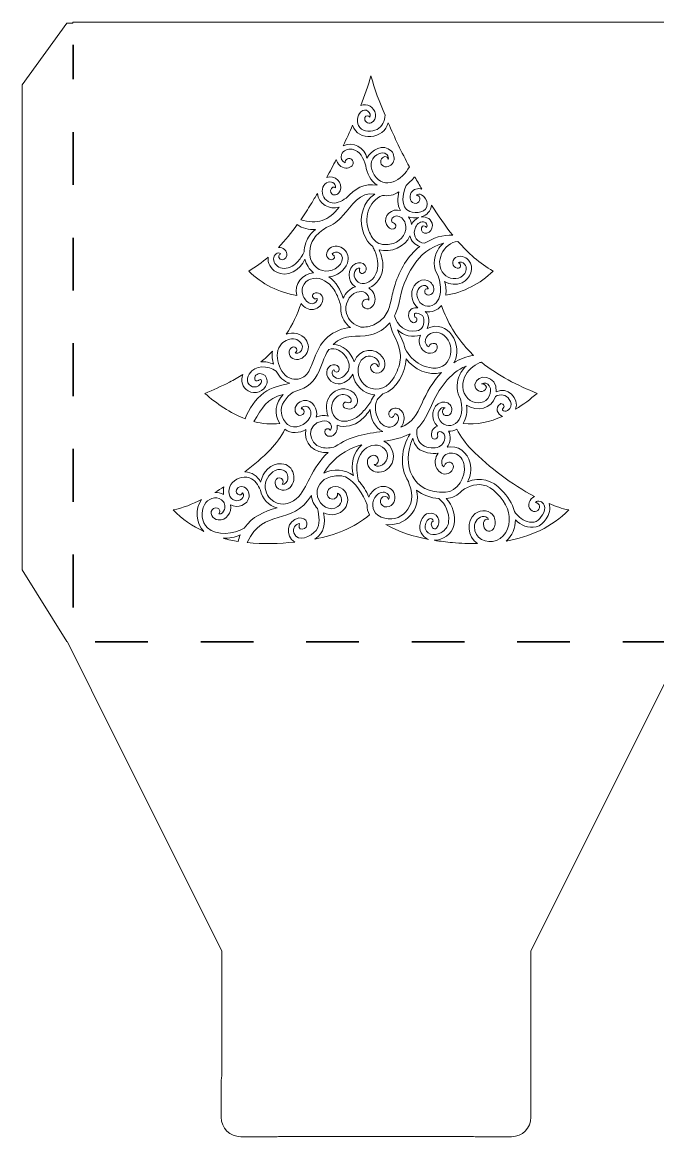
# Model space of a CAD drawing. Extents: x 8 to 992, y -718 to -282.
# Drawn here: x 7.8 to 256.2, y -717.6 to -282.5 of the extents above; entities that cross this region are included whole.
import ezdxf

# ---------------------------------------------------------------- set-up
doc = ezdxf.new("R2010")
doc.units = 0
doc.header["$MEASUREMENT"] = 0
doc.linetypes.add('AI-Linetype-3', pattern=[41.240002, 20.620001, -20.620001])
doc.linetypes.add('AI-Linetype-4', pattern=[41.240002, 20.620001, -20.620001])
doc.layers.add('Layer 1', color=7, linetype='Continuous')

# ---------------------------------------------------------------- blocks, each defined once
blk = doc.blocks.new('block 2')
at = {"layer": 'Layer 1', "lineweight": 0}
for points, knots in [([(515.73, -282.5), (515.73, -282.5), (265.73, -282.5), (265.73, -282.5), (265.73, -282.5), (259.42, -282.5), (259.42, -282.5), (259.42, -282.5), (27.54, -282.5), (27.54, -282.5), (27.54, -282.5), (27.54, -282.87), (27.54, -282.87), (27.54, -282.87), (26.18, -282.87), (26.18, -282.87), (26.18, -282.87), (25.18, -282.87), (25.18, -282.87), (25.18, -282.87), (7.77, -306.87), (7.77, -306.87), (7.77, -306.87), (7.77, -496.34), (7.77, -496.34), (7.77, -496.34), (25.18, -524.27), (25.18, -524.27), (25.18, -524.27), (25.32, -524.27), (25.32, -524.27), (25.32, -524.27), (26.18, -525.99), (26.18, -525.99), (26.18, -525.99), (34.86, -543.34), (34.86, -543.34), (34.86, -543.34), (85.76, -645.13), (85.76, -645.13), (85.76, -645.13), (85.76, -693.41), (85.76, -693.41), (85.76, -693.61), (85.77, -693.82), (85.77, -694.03), (85.63, -694.61), (85.55, -695.21), (85.55, -695.84), (85.55, -695.84), (85.55, -710.03), (85.55, -710.03), (85.55, -714.23), (88.95, -717.64), (93.15, -717.64), (93.15, -717.64), (107.35, -717.64), (107.35, -717.64), (107.77, -717.64), (108.17, -717.6), (108.57, -717.53), (109.02, -717.56), (109.47, -717.57), (109.93, -717.57), (109.93, -717.57), (182.44, -717.57), (182.44, -717.57), (182.85, -717.57), (183.25, -717.56), (183.65, -717.54), (184.03, -717.6), (184.41, -717.64), (184.8, -717.64), (184.8, -717.64), (199, -717.64), (199, -717.64), (203.2, -717.64), (206.61, -714.23), (206.61, -710.03), (206.61, -710.03), (206.61, -695.84), (206.61, -695.84), (206.61, -695.55), (206.59, -695.26), (206.55, -694.98), (206.59, -694.48), (206.61, -693.97), (206.61, -693.47), (206.61, -693.47), (206.61, -645.13), (206.61, -645.13), (206.61, -645.13), (257.49, -543.34), (257.49, -543.34), (257.49, -543.34), (259.42, -539.47), (259.42, -539.47), (259.42, -539.47), (267.05, -524.22), (267.05, -524.22), (267.05, -524.22), (267.05, -645.13), (267.05, -645.13), (267.05, -645.13), (363.74, -645.13), (363.75, -645.13), (364.02, -645.13), (364.29, -645.12), (364.55, -645.11), (365.04, -645.21), (365.55, -645.26), (366.07, -645.26), (366.07, -645.26), (380.27, -645.26), (380.27, -645.26), (384.47, -645.26), (387.87, -641.85), (387.87, -637.65), (387.87, -637.65), (387.87, -623.46), (387.87, -623.46), (387.87, -623.13), (387.85, -622.81), (387.81, -622.5), (387.84, -621.97), (387.86, -621.44), (387.86, -620.9), (387.86, -620.9), (387.86, -584.65), (387.86, -584.65), (387.86, -584.65), (508.4, -524.37), (508.4, -524.37), (508.4, -524.37), (508.4, -717.57), (508.4, -717.57), (508.4, -717.57), (544.66, -717.57), (544.66, -717.57), (545.56, -717.58), (546.45, -717.52), (547.33, -717.43), (547.33, -717.43), (561.11, -717.43), (561.11, -717.43), (565.31, -717.43), (568.72, -714.02), (568.72, -709.82), (568.72, -709.82), (568.72, -696.14), (568.72, -696.14), (568.82, -695.26), (568.87, -694.37), (568.88, -693.47), (568.88, -693.47), (568.88, -645.13), (568.88, -645.13), (568.88, -645.13), (689.73, -645.13), (689.73, -645.13), (689.73, -645.13), (689.73, -693.41), (689.73, -693.41), (689.73, -693.61), (689.74, -693.8), (689.74, -694), (689.63, -694.53), (689.56, -695.07), (689.56, -695.63), (689.56, -695.63), (689.56, -709.82), (689.56, -709.82), (689.56, -714.02), (692.97, -717.43), (697.17, -717.43), (697.17, -717.43), (711.26, -717.43), (711.26, -717.43), (712.13, -717.52), (713, -717.57), (713.89, -717.57), (713.89, -717.57), (750.19, -717.57), (750.19, -717.57), (750.19, -717.57), (750.19, -524.22), (750.19, -524.22), (750.19, -524.22), (871.01, -584.63), (871.01, -584.63), (871.01, -584.64), (871.02, -620.96), (871.01, -620.96), (871.01, -621.36), (871.02, -621.76), (871.04, -622.16), (870.99, -622.52), (870.96, -622.88), (870.96, -623.25), (870.96, -623.25), (870.96, -637.44), (870.96, -637.44), (870.96, -641.64), (874.36, -645.05), (878.56, -645.05), (878.56, -645.05), (892.76, -645.05), (892.76, -645.05), (892.87, -645.05), (892.97, -645.04), (893.07, -645.03), (893.77, -645.09), (894.47, -645.13), (895.18, -645.13), (895.18, -645.13), (991.86, -645.13), (991.86, -645.13), (991.86, -645.13), (991.86, -282.5), (991.86, -282.5), (991.86, -282.5), (515.73, -282.5), (515.73, -282.5)], [0, 0, 0, 0, 1, 1, 1, 2, 2, 2, 3, 3, 3, 4, 4, 4, 5, 5, 5, 6, 6, 6, 7, 7, 7, 8, 8, 8, 9, 9, 9, 10, 10, 10, 11, 11, 11, 12, 12, 12, 13, 13, 13, 14, 14, 14, 15, 15, 15, 16, 16, 16, 17, 17, 17, 18, 18, 18, 19, 19, 19, 20, 20, 20, 21, 21, 21, 22, 22, 22, 23, 23, 23, 24, 24, 24, 25, 25, 25, 26, 26, 26, 27, 27, 27, 28, 28, 28, 29, 29, 29, 30, 30, 30, 31, 31, 31, 32, 32, 32, 33, 33, 33, 34, 34, 34, 35, 35, 35, 36, 36, 36, 37, 37, 37, 38, 38, 38, 39, 39, 39, 40, 40, 40, 41, 41, 41, 42, 42, 42, 43, 43, 43, 44, 44, 44, 45, 45, 45, 46, 46, 46, 47, 47, 47, 48, 48, 48, 49, 49, 49, 50, 50, 50, 51, 51, 51, 52, 52, 52, 53, 53, 53, 54, 54, 54, 55, 55, 55, 56, 56, 56, 57, 57, 57, 58, 58, 58, 59, 59, 59, 60, 60, 60, 61, 61, 61, 62, 62, 62, 63, 63, 63, 64, 64, 64, 65, 65, 65, 66, 66, 66, 67, 67, 67, 68, 68, 68, 69, 69, 69, 70, 70, 70, 71, 71, 71, 72, 72, 72, 73, 73, 73, 74, 74, 74, 74]), ([(144.21, -321.72), (145.51, -321.16), (146.03, -319.68), (145.84, -318.35), (145.46, -315.61), (142.47, -313.98), (140.07, -315.04), (141.64, -311.23), (142.98, -307.34), (144.06, -303.36), (145.47, -308.64), (147.47, -313.74), (149.57, -318.77), (149.57, -320.99), (148.47, -323.27), (146.45, -324.3), (144.47, -325.3), (141.21, -325.44), (139.67, -323.57), (138.22, -321.8), (138.58, -318.99), (140.18, -317.45), (141.03, -316.63), (142.07, -316.49), (142.99, -317.28), (143.62, -317.8), (144.05, -318.79), (143.62, -319.55), (143.28, -318.87), (142.06, -318.78), (141.74, -319.73), (141.22, -321.23), (142.9, -322.28), (144.21, -321.72)], [0, 0, 0, 0, 1, 1, 1, 2, 2, 2, 3, 3, 3, 4, 4, 4, 5, 5, 5, 6, 6, 6, 7, 7, 7, 8, 8, 8, 9, 9, 9, 10, 10, 10, 11, 11, 11, 11]), ([(136.92, -322.64), (138.76, -329.37), (149.47, -328.07), (150.8, -321.7), (153.31, -327.55), (156.07, -333.3), (159.08, -338.91), (156.54, -344.14), (149.19, -348.42), (145.36, -342), (144.65, -340.76), (144.15, -339.25), (144.1, -337.81), (144.07, -335.21), (148.21, -332.07), (150.42, -334.24), (150.87, -334.73), (151.02, -335.48), (150.78, -336.1), (150.8, -335.37), (150.22, -334.87), (149.5, -334.96), (147.94, -335.15), (147.4, -337.23), (148.44, -338.31), (149.77, -339.67), (151.93, -338.74), (152.71, -337.29), (153.47, -335.84), (153.16, -333.96), (152.06, -332.77), (148.93, -329.7), (144.2, -332.17), (142.52, -335.59), (141.58, -331.51), (137.19, -328.83), (133.23, -330.69), (134.51, -328.03), (135.74, -325.35), (136.92, -322.64)], [0, 0, 0, 0, 1, 1, 1, 2, 2, 2, 3, 3, 3, 4, 4, 4, 5, 5, 5, 6, 6, 6, 7, 7, 7, 8, 8, 8, 9, 9, 9, 10, 10, 10, 11, 11, 11, 12, 12, 12, 13, 13, 13, 13]), ([(126.75, -345.18), (128.32, -344.29), (130.46, -345.18), (130.24, -347.16), (130.01, -346.9), (129.65, -346.77), (129.22, -346.94), (128.14, -347.37), (128.01, -348.86), (128.9, -349.58), (130.03, -350.49), (131.5, -349.43), (131.98, -348.34), (133.41, -345.14), (129.89, -341.98), (126.78, -343.05), (128.07, -340.75), (129.32, -338.42), (130.54, -336.07), (130.92, -337.81), (132.26, -339.29), (134.28, -339.42), (135.66, -339.51), (137.35, -338.63), (137.06, -337.02), (136.78, -335.44), (134.92, -335.31), (134.12, -336.52), (133.92, -336.81), (133.92, -337.09), (134.04, -337.32), (132.7, -337), (132.05, -335.4), (132.56, -334.17), (133.19, -332.48), (135.05, -331.83), (136.72, -332.09), (139.86, -332.59), (141.22, -335.68), (142.07, -338.49), (142.43, -341.47), (143.98, -344.49), (146.5, -346.15), (141.43, -345.13), (137.68, -347.55), (134.42, -351.17), (133.41, -351.75), (132.42, -352.4), (131.32, -352.79), (129.19, -353.56), (126.72, -352.74), (125.6, -350.73), (124.61, -348.95), (124.8, -346.24), (126.75, -345.18)], [0, 0, 0, 0, 1, 1, 1, 2, 2, 2, 3, 3, 3, 4, 4, 4, 5, 5, 5, 6, 6, 6, 7, 7, 7, 8, 8, 8, 9, 9, 9, 10, 10, 10, 11, 11, 11, 12, 12, 12, 13, 13, 13, 14, 14, 14, 15, 15, 15, 16, 16, 16, 17, 17, 17, 18, 18, 18, 18]), ([(161.26, -342.91), (162.15, -344.51), (163.06, -346.09), (163.98, -347.66), (162.45, -347.15), (160.66, -347.58), (159.78, -349), (158.84, -350.51), (159.42, -353.5), (161.7, -353.21), (163.56, -352.94), (163.88, -350.09), (161.76, -350.06), (162.26, -349.43), (163.23, -349.54), (163.87, -349.87), (165.11, -350.49), (166, -352.08), (166.04, -353.44), (166.13, -356.97), (161.66, -357.24), (159.24, -356.38), (155.35, -354.86), (156.53, -349.28), (157.86, -346.26), (158.94, -345.2), (160, -344.11), (161.03, -342.99), (161.11, -342.96), (161.18, -342.94), (161.26, -342.91)], [0, 0, 0, 0, 1, 1, 1, 2, 2, 2, 3, 3, 3, 4, 4, 4, 5, 5, 5, 6, 6, 6, 7, 7, 7, 8, 8, 8, 9, 9, 9, 10, 10, 10, 10]), ([(120.73, -353.32), (121.54, -352.01), (122.34, -350.69), (123.14, -349.37), (123.59, -353.24), (127.92, -356.02), (131.61, -354.66), (127.66, -359.97), (122.89, -361.51), (116.6, -359.61), (118.03, -357.55), (119.4, -355.44), (120.73, -353.32)], [0, 0, 0, 0, 1, 1, 1, 2, 2, 2, 3, 3, 3, 4, 4, 4, 4]), ([(140.74, -363.36), (141.39, -365.8), (142.68, -368.52), (144.77, -370.09), (145.04, -370.66), (145.35, -371.23), (145.58, -371.79), (146.1, -373.04), (146.48, -374.37), (146.65, -375.72), (146.96, -378.17), (146.46, -380.96), (144.67, -382.78), (143.06, -384.43), (140.09, -385.41), (138.38, -383.35), (137.56, -382.36), (137.2, -380.93), (137.81, -379.74), (138.22, -378.97), (138.8, -378.42), (139.78, -378.5), (139.46, -378.95), (139.55, -379.58), (139.78, -380.07), (139.99, -380.56), (140.71, -380.75), (141.16, -380.49), (142.23, -379.86), (142.48, -378.48), (141.82, -377.44), (141.05, -376.24), (139.38, -376.15), (138.19, -376.68), (134.49, -378.31), (134.78, -383.8), (137.97, -385.75), (135.8, -386.53), (134.15, -388.22), (133.2, -390.26), (132.25, -387.02), (130.52, -383.85), (127.65, -381.95), (130.69, -381.6), (133.86, -379.5), (134.86, -376.49), (135.47, -374.59), (135.06, -372.42), (133.52, -371.1), (132.01, -369.82), (129.64, -369.51), (127.98, -370.68), (126.4, -371.8), (126.13, -374.87), (128.5, -375.22), (129.88, -375.41), (130.42, -373.61), (129.08, -373.11), (128.73, -372.98), (129.29, -372.55), (129.38, -372.49), (130.36, -371.92), (131.75, -372.32), (132.42, -373.21), (133.56, -374.76), (132.5, -376.79), (131.26, -377.89), (128.43, -380.4), (124.19, -380.29), (121.79, -377.26), (119.43, -374.27), (119.71, -369.88), (121.84, -366.86), (123.06, -365.13), (124.84, -363.88), (126.53, -362.66), (129.08, -361.74), (131.27, -360.07), (133.12, -358), (136.4, -354.27), (139.79, -348.45), (145.58, -349.57), (141.18, -352.51), (139.31, -358.33), (140.74, -363.36)], [0, 0, 0, 0, 1, 1, 1, 2, 2, 2, 3, 3, 3, 4, 4, 4, 5, 5, 5, 6, 6, 6, 7, 7, 7, 8, 8, 8, 9, 9, 9, 10, 10, 10, 11, 11, 11, 12, 12, 12, 13, 13, 13, 14, 14, 14, 15, 15, 15, 16, 16, 16, 17, 17, 17, 18, 18, 18, 19, 19, 19, 20, 20, 20, 21, 21, 21, 22, 22, 22, 23, 23, 23, 24, 24, 24, 25, 25, 25, 26, 26, 26, 27, 27, 27, 28, 28, 28, 28]), ([(155.64, -356.04), (152.35, -354.85), (148.58, -358.09), (150.17, -361.51), (150.6, -362.47), (151.81, -363.68), (152.98, -363.2), (154.4, -362.62), (153.8, -360.69), (152.4, -360.7), (151.62, -359.51), (152.69, -358.23), (153.96, -358.13), (155.63, -357.94), (157, -359.45), (157.47, -360.91), (158.61, -364.38), (156.04, -367.74), (152.84, -368.82), (151.1, -369.4), (148.93, -369.54), (147.2, -368.84), (145.43, -368.14), (144.31, -366.26), (143.56, -364.6), (141.04, -359.35), (143.01, -352.39), (148.58, -350.08), (150.8, -350.45), (153.19, -350.03), (155.03, -348.69), (154.43, -351.1), (154.28, -353.84), (155.64, -356.04)], [0, 0, 0, 0, 1, 1, 1, 2, 2, 2, 3, 3, 3, 4, 4, 4, 5, 5, 5, 6, 6, 6, 7, 7, 7, 8, 8, 8, 9, 9, 9, 10, 10, 10, 11, 11, 11, 11]), ([(167.78, -353.92), (170.33, -357.98), (173.04, -361.94), (176.05, -365.66), (172.26, -365.38), (168.33, -366.69), (164.97, -368.8), (162.3, -368.47), (160.48, -366.12), (161.17, -363.49), (161.52, -362.13), (162.48, -360.51), (164.05, -360.41), (164.7, -360.37), (165.46, -360.63), (165.81, -361.21), (166.07, -361.63), (166.1, -362.29), (165.74, -362.65), (165.43, -361.86), (164.12, -361.67), (163.81, -362.7), (163.41, -364.04), (164.58, -365.17), (165.91, -364.9), (167.3, -364.63), (168.09, -363.15), (168.07, -361.84), (168.03, -359.41), (165.78, -358.23), (163.68, -358.51), (165.84, -357.83), (167.61, -356.22), (167.78, -353.92)], [0, 0, 0, 0, 1, 1, 1, 2, 2, 2, 3, 3, 3, 4, 4, 4, 5, 5, 5, 6, 6, 6, 7, 7, 7, 8, 8, 8, 9, 9, 9, 10, 10, 10, 11, 11, 11, 11]), ([(158.74, -358.42), (160.01, -358.85), (161.39, -358.98), (162.72, -358.74), (161.45, -359.21), (160.49, -360.26), (159.89, -361.46), (159.75, -360.38), (159.37, -359.32), (158.74, -358.42)], [0, 0, 0, 0, 1, 1, 1, 2, 2, 2, 3, 3, 3, 3]), ([(108.86, -372.89), (108.02, -373.02), (107.64, -374.33), (108.55, -374.93), (109.63, -375.64), (111.01, -374.84), (111.22, -373.62), (111.53, -371.79), (109.59, -370.28), (107.92, -370.39), (110.58, -367.62), (112.99, -364.62), (115.25, -361.51), (117.26, -362.97), (119.84, -363.53), (122.34, -363.45), (121.31, -364.31), (120.39, -365.29), (119.67, -366.44), (118.61, -368.12), (118.03, -370.1), (117.97, -372.08), (117.35, -373.61), (116.21, -375.1), (115.18, -376.2), (113.7, -377.79), (111.55, -378.9), (109.34, -378.51), (107.62, -378.21), (105.89, -376.68), (106.03, -374.81), (106.07, -373.42), (107.52, -371.83), (108.86, -372.89)], [0, 0, 0, 0, 1, 1, 1, 2, 2, 2, 3, 3, 3, 4, 4, 4, 5, 5, 5, 6, 6, 6, 7, 7, 7, 8, 8, 8, 9, 9, 9, 10, 10, 10, 11, 11, 11, 11]), ([(159.31, -365.84), (159.7, -367.81), (161.25, -369.53), (163.22, -370.03), (158.32, -373.76), (155.39, -379.2), (153.49, -384.92), (152.81, -387.03), (152.35, -389.18), (151.86, -391.34), (151.41, -393.34), (150.84, -395.34), (149.62, -397.02), (148.5, -398.54), (146.97, -399.8), (145.26, -400.59), (143.62, -401.34), (141.89, -401.53), (140.13, -401.58), (137.52, -400.68), (135.25, -399.02), (134.49, -396.16), (133.63, -392.92), (135.29, -389.02), (138.59, -387.9), (140.87, -387.05), (143.54, -388.35), (143.3, -390.99), (143.13, -390.71), (142.84, -390.53), (142.46, -390.55), (140.47, -390.7), (139.88, -393.25), (141.75, -394.13), (143.67, -395.03), (145.32, -393.12), (145.62, -391.38), (145.96, -389.38), (144.91, -387.28), (143.23, -386.19), (146.57, -384.95), (148.59, -381.53), (148.72, -378.06), (148.82, -375.71), (148.16, -373.46), (147.25, -371.31), (151.8, -372.6), (157.55, -370.2), (159.31, -365.84)], [0, 0, 0, 0, 1, 1, 1, 2, 2, 2, 3, 3, 3, 4, 4, 4, 5, 5, 5, 6, 6, 6, 7, 7, 7, 8, 8, 8, 9, 9, 9, 10, 10, 10, 11, 11, 11, 12, 12, 12, 13, 13, 13, 14, 14, 14, 15, 15, 15, 16, 16, 16, 16]), ([(170.36, -381.52), (171.09, -383.77), (171.49, -386.28), (171.14, -388.64), (170.71, -391.21), (168.97, -393.54), (166.14, -393.34), (163.79, -393.18), (162.05, -391.05), (162.06, -388.74), (162.07, -387.49), (162.61, -386.09), (163.78, -385.5), (164.77, -384.93), (166.19, -385.27), (166.46, -386.48), (166.45, -386.52), (166.45, -386.55), (166.45, -386.58), (165.8, -386.29), (164.84, -386.93), (165.08, -387.84), (165.49, -389.39), (167.52, -389.32), (168.26, -388.09), (169.07, -386.74), (168.47, -384.91), (167.32, -383.96), (164.32, -381.5), (160.61, -384.48), (160.08, -387.66), (159.68, -389.97), (160.59, -392.47), (162.34, -394.02), (160.81, -393.72), (159.2, -394.41), (158.89, -396.05), (158.63, -397.4), (158.98, -399), (160.28, -399.67), (161.61, -400.36), (162.77, -398.28), (161.42, -397.66), (161.06, -397.49), (161, -397.04), (161.04, -396.66), (161.1, -396.11), (161.35, -396.03), (161.88, -396.06), (162.89, -396.11), (164.24, -396.72), (164.61, -397.71), (165.01, -398.74), (164.8, -400.35), (164.32, -401.34), (163.84, -402.35), (162.91, -402.85), (161.84, -403.02), (157.59, -403.68), (154.36, -400.98), (153.26, -397.15), (154.09, -395.55), (154.67, -393.79), (155.08, -391.92), (156.92, -382.08), (161.98, -371.48), (172.44, -368.74), (171.52, -369.55), (170.73, -370.51), (170.16, -371.45), (168.31, -374.5), (168.27, -378.56), (170.36, -381.52)], [0, 0, 0, 0, 1, 1, 1, 2, 2, 2, 3, 3, 3, 4, 4, 4, 5, 5, 5, 6, 6, 6, 7, 7, 7, 8, 8, 8, 9, 9, 9, 10, 10, 10, 11, 11, 11, 12, 12, 12, 13, 13, 13, 14, 14, 14, 15, 15, 15, 16, 16, 16, 17, 17, 17, 18, 18, 18, 19, 19, 19, 20, 20, 20, 21, 21, 21, 22, 22, 22, 23, 23, 23, 24, 24, 24, 24]), ([(191.82, -379.64), (186.79, -384.58), (180.3, -387.95), (173.33, -389.09), (173.6, -387.32), (173.4, -385.47), (172.83, -383.76), (174.89, -384.94), (177.45, -385.2), (179.7, -384.18), (182.95, -382.7), (184.84, -378.31), (182.21, -375.39), (180.98, -374.03), (178.78, -373.3), (177.14, -374.4), (175.49, -375.5), (175.77, -378.08), (177.78, -378.53), (179.19, -378.85), (179.54, -376.76), (178.21, -376.36), (178.36, -376.41), (178.42, -376.21), (178.69, -376.13), (179.67, -375.87), (180.64, -376.65), (181.05, -377.49), (181.71, -378.82), (181.05, -380.43), (180.03, -381.37), (177.95, -383.31), (174.36, -382.8), (172.56, -380.75), (168.53, -376.31), (172.51, -368.55), (178.04, -368.03), (182.02, -372.57), (186.6, -376.62), (191.82, -379.64)], [0, 0, 0, 0, 1, 1, 1, 2, 2, 2, 3, 3, 3, 4, 4, 4, 5, 5, 5, 6, 6, 6, 7, 7, 7, 8, 8, 8, 9, 9, 9, 10, 10, 10, 11, 11, 11, 12, 12, 12, 13, 13, 13, 13]), ([(103.92, -374.18), (103.53, -376.52), (104.93, -378.82), (106.97, -379.98), (111.26, -382.36), (116.63, -379.16), (118.27, -374.98), (118.75, -377.02), (119.97, -379.01), (121.66, -380.27), (117.34, -380.6), (113.78, -384.82), (115.16, -389.15), (108.05, -388.06), (101.42, -384.67), (96.3, -379.64), (99.02, -378.07), (101.55, -376.22), (103.92, -374.18)], [0, 0, 0, 0, 1, 1, 1, 2, 2, 2, 3, 3, 3, 4, 4, 4, 5, 5, 5, 6, 6, 6, 6]), ([(113.36, -409.36), (111.42, -410.21), (111.83, -412.89), (113.48, -413.78), (115.4, -414.81), (117.68, -413.74), (118.81, -412.07), (119.99, -410.33), (119.83, -408.05), (118.62, -406.38), (116.92, -403.95), (113.57, -403.3), (110.91, -404.33), (113.39, -400.63), (115.35, -396.59), (116.75, -392.32), (117.97, -393.89), (119.7, -394.95), (121.68, -394.6), (123.52, -394.28), (125.18, -392.71), (125.26, -390.77), (125.34, -388.9), (123.46, -387.33), (121.73, -388.46), (120.56, -389.23), (121.74, -391.08), (122.91, -390.3), (123.23, -390.08), (122.99, -391.1), (122.96, -391.17), (122.53, -392.12), (121.35, -392.64), (120.36, -392.31), (118.93, -391.86), (117.87, -390.22), (117.41, -388.86), (116.38, -385.78), (118.46, -382.96), (121.58, -382.48), (124.69, -382.01), (127.61, -384.09), (129.35, -386.49), (130.38, -387.9), (131.08, -389.5), (131.63, -391.14), (131.88, -391.88), (132.11, -392.62), (132.35, -393.36), (132.29, -393.96), (132.29, -394.57), (132.35, -395.17), (132.59, -397.73), (133.97, -400.2), (136.06, -401.7), (132.83, -401.9), (129.74, -403.24), (127.27, -405.32), (124.13, -407.92), (122.8, -411.54), (121.38, -415.23), (120.75, -416.84), (120.08, -418.54), (118.98, -419.9), (117.59, -421.58), (115.36, -422.24), (113.11, -421.71), (108.17, -420.33), (105.48, -411.84), (109.14, -408.06), (110.48, -406.67), (112.58, -405.76), (114.52, -406.23), (116.05, -406.6), (117.54, -408.1), (117.21, -409.78), (117.02, -410.88), (115.85, -412.09), (114.67, -411.69), (114.41, -411.54), (114.31, -411.49), (114.54, -411.39), (115.92, -410.79), (114.73, -408.77), (113.36, -409.36)], [0, 0, 0, 0, 1, 1, 1, 2, 2, 2, 3, 3, 3, 4, 4, 4, 5, 5, 5, 6, 6, 6, 7, 7, 7, 8, 8, 8, 9, 9, 9, 10, 10, 10, 11, 11, 11, 12, 12, 12, 13, 13, 13, 14, 14, 14, 15, 15, 15, 16, 16, 16, 17, 17, 17, 18, 18, 18, 19, 19, 19, 20, 20, 20, 21, 21, 21, 22, 22, 22, 23, 23, 23, 24, 24, 24, 25, 25, 25, 26, 26, 26, 27, 27, 27, 28, 28, 28, 28]), ([(176.44, -415.43), (180.38, -408.71), (174.03, -398.02), (166.04, -402.07), (166.85, -400.04), (167.1, -397.1), (165.3, -395.47), (167.71, -395.94), (170.12, -395), (171.64, -393.11), (173.88, -399.54), (177.36, -405.43), (182.05, -410.41), (182.74, -411.14), (183.45, -411.85), (184.19, -412.54), (181.44, -412.9), (178.71, -414.07), (176.44, -415.43)], [0, 0, 0, 0, 1, 1, 1, 2, 2, 2, 3, 3, 3, 4, 4, 4, 5, 5, 5, 6, 6, 6, 6]), ([(146.15, -419.44), (149.28, -419.67), (150.28, -416.1), (149, -413.79), (146.02, -408.97), (139.46, -409.75), (137.48, -415.04), (136.39, -411.57), (133.09, -408.12), (129.25, -408.3), (134.16, -403.9), (138.25, -405.66), (143.84, -404.57), (146.78, -403.9), (149.59, -402.13), (151.48, -399.84), (152.19, -404.28), (155.45, -407.99), (155.61, -412.56), (155.68, -414.97), (154.98, -417.36), (153.92, -419.5), (151.99, -423.71), (148.84, -426.78), (143.91, -425.42), (140.07, -424.27), (138.07, -419.65), (139.47, -415.96), (140.3, -413.78), (142.39, -412.24), (144.75, -413.07), (145.78, -413.43), (146.78, -414.21), (147.16, -415.26), (147.4, -415.85), (147.42, -416.72), (146.77, -417.05), (146.75, -415.3), (144.29, -415.44), (143.95, -416.97), (143.65, -418.29), (144.95, -419.35), (146.15, -419.44)], [0, 0, 0, 0, 1, 1, 1, 2, 2, 2, 3, 3, 3, 4, 4, 4, 5, 5, 5, 6, 6, 6, 7, 7, 7, 8, 8, 8, 9, 9, 9, 10, 10, 10, 11, 11, 11, 12, 12, 12, 13, 13, 13, 14, 14, 14, 14]), ([(154.41, -402.61), (156.7, -404.89), (160.46, -405.77), (163.5, -404.63), (162.42, -406.74), (162.9, -409.49), (164.82, -410.97), (166.74, -412.44), (170.34, -411.77), (169.96, -408.83), (169.91, -408.44), (169.54, -408.07), (169.17, -407.97), (168.19, -407.65), (166.76, -408.16), (166.66, -409.27), (165.9, -408.97), (165.45, -408.15), (165.32, -407.37), (165.1, -405.94), (166.08, -404.7), (167.29, -404.06), (170.42, -402.38), (173.63, -404.78), (174.81, -407.71), (175.92, -410.48), (175.33, -414.06), (173.06, -416.08), (170.47, -418.38), (166.21, -417.58), (163.42, -416.1), (160.89, -414.74), (158.79, -412.55), (157.45, -409.98), (156.87, -407.47), (155.52, -405), (154.41, -402.61)], [0, 0, 0, 0, 1, 1, 1, 2, 2, 2, 3, 3, 3, 4, 4, 4, 5, 5, 5, 6, 6, 6, 7, 7, 7, 8, 8, 8, 9, 9, 9, 10, 10, 10, 11, 11, 11, 12, 12, 12, 12]), ([(105.98, -416.05), (104.51, -415.25), (102.71, -414.91), (101.02, -415.1), (102.62, -413.79), (104.15, -412.4), (105.59, -410.91), (105.28, -412.63), (105.5, -414.31), (105.98, -416.05)], [0, 0, 0, 0, 1, 1, 1, 2, 2, 2, 3, 3, 3, 3]), ([(113.62, -426.89), (117.63, -425.87), (121.05, -423.92), (123.1, -420.2), (124.88, -417), (125.49, -413.23), (127.6, -410.2), (128.83, -409.86), (130.21, -409.91), (131.36, -410.5), (133.31, -411.51), (135.21, -413.86), (135.56, -416.04), (135.77, -417.34), (135.4, -418.51), (134.57, -419.51), (133.91, -420.29), (133, -421.25), (131.98, -421.49), (131.07, -421.7), (130.02, -421.35), (129.4, -420.66), (128.89, -420.1), (128.57, -419.11), (129.12, -418.48), (129.35, -418.25), (129.61, -418.35), (129.61, -418.06), (129.62, -419.4), (131.73, -419.45), (131.7, -418.1), (131.68, -416.78), (130.45, -415.93), (129.16, -416.2), (127.81, -416.47), (126.87, -417.72), (126.79, -419.07), (126.62, -421.93), (129.53, -424.05), (132.21, -423.64), (134.16, -423.34), (135.96, -421.74), (136.96, -419.86), (137.61, -424.14), (141.12, -427.67), (145.65, -427.95), (144.9, -428.74), (144.31, -429.65), (144.05, -430.73), (142.98, -432.09), (141.96, -433.49), (140.75, -434.75), (139.62, -435.93), (138.32, -437.01), (136.78, -437.62), (135.13, -438.28), (132.87, -438.63), (131.24, -437.75), (128.05, -436.04), (127.88, -430.78), (130.7, -428.7), (131.97, -427.76), (133.65, -427.57), (135.03, -428.37), (135.58, -428.69), (136.25, -429.26), (136.4, -429.92), (136.62, -430.95), (135.61, -431.32), (134.83, -430.92), (133.46, -430.21), (132.52, -432.19), (133.75, -433), (135.29, -434.01), (137.44, -433.51), (138.36, -431.9), (139.28, -430.27), (138.63, -428.43), (137.35, -427.2), (134.63, -424.61), (130.28, -425.39), (128.12, -428.27), (126.45, -430.5), (126.25, -433.68), (127.37, -436.23), (125.82, -435.82), (124.1, -436), (122.66, -436.69), (123.62, -433.56), (121.26, -429.71), (117.75, -430.22), (115.85, -430.53), (113.99, -432.36), (114.46, -434.42), (114.71, -435.46), (115.71, -436.24), (116.8, -435.95), (117.63, -435.74), (118.37, -434.74), (117.83, -433.92), (117.6, -433.57), (117.17, -433.3), (116.74, -433.38), (117.2, -432.44), (118.49, -432.13), (119.36, -432.69), (120.79, -433.56), (120.89, -435.47), (120.24, -436.85), (118.88, -439.78), (114.22, -441.7), (111.48, -439.5), (110.26, -438.52), (109.41, -436.74), (109.09, -435.23), (108.42, -431.77), (111.07, -428.86), (113.62, -426.89)], [0, 0, 0, 0, 1, 1, 1, 2, 2, 2, 3, 3, 3, 4, 4, 4, 5, 5, 5, 6, 6, 6, 7, 7, 7, 8, 8, 8, 9, 9, 9, 10, 10, 10, 11, 11, 11, 12, 12, 12, 13, 13, 13, 14, 14, 14, 15, 15, 15, 16, 16, 16, 17, 17, 17, 18, 18, 18, 19, 19, 19, 20, 20, 20, 21, 21, 21, 22, 22, 22, 23, 23, 23, 24, 24, 24, 25, 25, 25, 26, 26, 26, 27, 27, 27, 28, 28, 28, 29, 29, 29, 30, 30, 30, 31, 31, 31, 32, 32, 32, 33, 33, 33, 34, 34, 34, 35, 35, 35, 36, 36, 36, 37, 37, 37, 38, 38, 38, 39, 39, 39, 39]), ([(88.74, -423.01), (90.52, -422.09), (92.28, -421.1), (93.99, -420.05), (93.13, -422.39), (93.77, -425.1), (96.12, -426.44), (98.74, -427.94), (102.41, -426.66), (103.32, -423.7), (103.77, -422.23), (103.29, -420.37), (101.7, -419.84), (100.28, -419.36), (98.41, -420.04), (98.65, -421.78), (98.74, -422.38), (99.56, -422.71), (100.06, -422.4), (100.31, -422.24), (100.64, -421.83), (100.96, -421.94), (101.43, -422.11), (101.29, -422.87), (101.15, -423.23), (100.18, -425.44), (97.01, -425.42), (96.01, -423.23), (95.5, -422.1), (95.83, -420.85), (96.47, -419.86), (98.89, -416.12), (103.78, -416.45), (107.07, -418.75), (108.24, -420.97), (110.02, -422.83), (112.37, -423.45), (108.83, -424.36), (105.19, -424.87), (102.19, -427.17), (98.93, -429.73), (96.44, -433.49), (94.85, -437.29), (89.08, -435.09), (83.75, -431.37), (79.12, -427.39), (82.38, -426.06), (85.61, -424.63), (88.74, -423.01)], [0, 0, 0, 0, 1, 1, 1, 2, 2, 2, 3, 3, 3, 4, 4, 4, 5, 5, 5, 6, 6, 6, 7, 7, 7, 8, 8, 8, 9, 9, 9, 10, 10, 10, 11, 11, 11, 12, 12, 12, 13, 13, 13, 14, 14, 14, 15, 15, 15, 16, 16, 16, 16]), ([(156.97, -436.2), (156.69, -434.67), (155.57, -433.34), (153.97, -433.15), (152.41, -432.96), (151, -434.11), (151.03, -435.71), (151.06, -437.16), (153.32, -437.11), (153.28, -435.65), (153.26, -435.05), (154.19, -435.51), (154.37, -435.71), (155.42, -437.07), (154.5, -439.08), (153.22, -439.94), (151.21, -441.34), (148.72, -440.2), (147.44, -438.37), (146.11, -436.46), (145.45, -433.23), (146.05, -430.96), (146.44, -429.5), (147.74, -428.6), (148.77, -427.6), (154.24, -425.91), (157.52, -419.37), (157.85, -413.88), (160.76, -418.09), (166.63, -420.7), (171.63, -419.28), (168.22, -422.75), (165.9, -427.03), (163.9, -431.42), (162.12, -435.45), (160.11, -439.03), (155.76, -440.62), (156.75, -439.39), (157.26, -437.8), (156.97, -436.2)], [0, 0, 0, 0, 1, 1, 1, 2, 2, 2, 3, 3, 3, 4, 4, 4, 5, 5, 5, 6, 6, 6, 7, 7, 7, 8, 8, 8, 9, 9, 9, 10, 10, 10, 11, 11, 11, 12, 12, 12, 13, 13, 13, 13]), ([(179.11, -429.55), (182.02, -441.38), (171.43, -442.45), (170.32, -436.15), (170.1, -434.62), (171.27, -432.43), (173.05, -433.04), (171.39, -433.65), (171.9, -436.18), (173.72, -436.08), (175.29, -436.01), (175.99, -434.16), (175.58, -432.85), (175.06, -431.23), (173.35, -430.51), (171.75, -430.86), (167.51, -432.01), (167.24, -437.56), (170.15, -440.24), (168.27, -440.66), (167.22, -442.76), (167.9, -444.53), (168.41, -445.96), (170.68, -445.02), (170.08, -443.62), (169.69, -442.69), (170.72, -442.09), (171.53, -442.35), (172.59, -442.69), (173, -443.89), (172.93, -444.9), (172.81, -446.9), (171.2, -448.5), (169.24, -448.68), (167.15, -448.89), (164.39, -448.31), (163.13, -446.52), (162.5, -445.62), (162.16, -444.55), (162.06, -443.46), (162.04, -442.74), (161.84, -441.71), (162.28, -440.99), (164.78, -438.57), (166.27, -435.33), (167.71, -432.15), (170.5, -425.83), (174.67, -419.52), (181.25, -416.72), (179.99, -417.9), (178.98, -419.34), (178.39, -420.96), (177.35, -423.82), (177.55, -427.06), (179.11, -429.55)], [0, 0, 0, 0, 1, 1, 1, 2, 2, 2, 3, 3, 3, 4, 4, 4, 5, 5, 5, 6, 6, 6, 7, 7, 7, 8, 8, 8, 9, 9, 9, 10, 10, 10, 11, 11, 11, 12, 12, 12, 13, 13, 13, 14, 14, 14, 15, 15, 15, 16, 16, 16, 17, 17, 17, 18, 18, 18, 18]), ([(200.61, -433.62), (202.25, -429.23), (197.36, -424.59), (193.06, -426.75), (193.63, -420.2), (185.35, -419.42), (184.74, -423.97), (184.53, -426.25), (187.33, -427.66), (188.9, -425.89), (189.82, -424.68), (188.46, -423.66), (187.32, -423.7), (188.33, -423.05), (189.74, -423.47), (190.33, -424.47), (191.1, -425.69), (190.95, -427.25), (190.33, -428.48), (188.9, -431.32), (185.45, -431.78), (182.9, -430.16), (179.91, -428.27), (179.32, -424.2), (180.66, -421.11), (181.77, -418.53), (184.11, -416.59), (186.64, -415.33), (186.86, -415.3), (187.07, -415.27), (187.29, -415.24), (193.79, -420.48), (201.31, -424.27), (209.01, -427.39), (206.42, -429.62), (203.6, -431.77), (200.61, -433.62)], [0, 0, 0, 0, 1, 1, 1, 2, 2, 2, 3, 3, 3, 4, 4, 4, 5, 5, 5, 6, 6, 6, 7, 7, 7, 8, 8, 8, 9, 9, 9, 10, 10, 10, 11, 11, 11, 12, 12, 12, 12]), ([(108.42, -439.14), (104.98, -439.57), (101.6, -439.26), (98.35, -438.42), (101.51, -433.09), (103.2, -429.35), (109.82, -427.83), (106.65, -431.05), (106.02, -435.25), (108.42, -439.14)], [0, 0, 0, 0, 1, 1, 1, 2, 2, 2, 3, 3, 3, 3]), ([(181.45, -431.99), (185.32, -434.77), (191.32, -433.44), (192.71, -428.6), (194.56, -427.44), (197.02, -427.91), (198.16, -429.76), (198.81, -430.77), (199.2, -432.31), (198.39, -433.33), (197.95, -433.89), (197.12, -434.4), (196.39, -434.37), (195.65, -434.33), (195.11, -433.7), (195.8, -433.14), (196.7, -432.42), (195.48, -430.9), (194.53, -431.56), (192.37, -433.04), (193.5, -435.66), (195.51, -436.36), (190.67, -438.56), (185.47, -439.77), (180.1, -439.18), (181.44, -437.08), (181.87, -434.45), (181.45, -431.99)], [0, 0, 0, 0, 1, 1, 1, 2, 2, 2, 3, 3, 3, 4, 4, 4, 5, 5, 5, 6, 6, 6, 7, 7, 7, 8, 8, 8, 9, 9, 9, 9]), ([(130.15, -448.18), (128.43, -448.74), (126.57, -448.95), (124.87, -448.5), (119.11, -447.13), (118.9, -439.18), (124.96, -438.21), (126.09, -438.07), (127.63, -438.25), (128.31, -439.26), (128.8, -439.99), (128.8, -441.06), (128.22, -441.75), (128.17, -441.77), (128.12, -441.79), (128.09, -441.82), (127.7, -440.67), (125.86, -441.18), (126, -442.48), (126.17, -444.11), (128.05, -444.59), (129.29, -443.8), (130.59, -442.97), (131.09, -441.27), (130.86, -439.81), (133.8, -441), (137.62, -439.88), (139.99, -437.98), (141.5, -436.77), (142.69, -435.27), (143.78, -433.69), (143.97, -437.24), (145.49, -440.75), (148.73, -442.27), (142.13, -443.04), (135.62, -444.08), (130.15, -448.18)], [0, 0, 0, 0, 1, 1, 1, 2, 2, 2, 3, 3, 3, 4, 4, 4, 5, 5, 5, 6, 6, 6, 7, 7, 7, 8, 8, 8, 9, 9, 9, 10, 10, 10, 11, 11, 11, 12, 12, 12, 12]), ([(108.31, -460.31), (107.13, -460.32), (106.5, -461.58), (106.65, -462.63), (106.98, -464.97), (109.79, -465.87), (111.66, -464.72), (113.58, -463.55), (114.37, -461.02), (113.84, -458.88), (113.28, -456.63), (111.44, -455.01), (109.11, -454.84), (104.94, -454.56), (101.73, -458.18), (100.96, -462.03), (99.75, -459.75), (97.44, -458.07), (94.81, -458.06), (98.33, -455.37), (101.73, -452.48), (104.78, -449.25), (106.99, -446.9), (109.07, -444.37), (110.41, -441.41), (112.8, -443.23), (116.1, -442.96), (118.68, -441.52), (117.33, -446.73), (122.31, -451.26), (127.33, -450.47), (124.22, -453.37), (122.05, -456.79), (120.13, -460.56), (118.69, -463.38), (117.25, -466.43), (114.9, -468.6), (111.91, -470.86), (108.18, -471.65), (104.92, -468.7), (102.88, -466.84), (102.21, -463.99), (103.16, -461.4), (104.07, -458.94), (106.97, -456.24), (109.8, -457.35), (111.19, -457.9), (111.81, -459.51), (111.52, -460.92), (111.35, -461.88), (110.45, -463.21), (109.34, -462.8), (110.34, -461.99), (109.57, -460.27), (108.31, -460.31)], [0, 0, 0, 0, 1, 1, 1, 2, 2, 2, 3, 3, 3, 4, 4, 4, 5, 5, 5, 6, 6, 6, 7, 7, 7, 8, 8, 8, 9, 9, 9, 10, 10, 10, 11, 11, 11, 12, 12, 12, 13, 13, 13, 14, 14, 14, 15, 15, 15, 16, 16, 16, 17, 17, 17, 18, 18, 18, 18]), ([(146.31, -467.14), (147.35, -466.08), (149.07, -465.51), (150.38, -466.45), (151.16, -466.98), (151.42, -468.03), (150.98, -468.86), (150.74, -467.32), (148.78, -467.26), (148.05, -468.46), (147.48, -469.37), (147.81, -470.57), (148.62, -471.23), (149.58, -472.02), (151, -471.84), (151.96, -471.15), (153.76, -469.87), (153.95, -467.14), (152.62, -465.46), (151.14, -463.59), (148.42, -463.3), (146.38, -464.35), (144.95, -465.09), (143.87, -466.38), (143.22, -467.86), (142.28, -465.52), (140.89, -463.32), (139.23, -461.48), (138.51, -458.76), (138.2, -455.98), (139.04, -453.29), (139.95, -450.45), (142.43, -447.67), (145.6, -447.56), (148.49, -447.46), (151.14, -449.78), (150.41, -452.79), (150.08, -454.17), (149.05, -455.42), (147.63, -455.75), (146.81, -455.94), (145.92, -455.78), (145.37, -455.11), (146.7, -455.35), (147.35, -453.69), (146.77, -452.67), (145.74, -450.69), (143.24, -451.62), (142.76, -453.47), (142.24, -455.47), (143.83, -457.48), (145.7, -458.03), (147.87, -458.66), (150.24, -457.63), (151.56, -455.88), (154.07, -452.58), (152.82, -447.75), (149.06, -446.07), (152.62, -445.58), (156.2, -444.88), (159.35, -443.13), (156.02, -448.68), (154.98, -456.16), (158.71, -461.81), (159, -462.75), (159.38, -463.69), (159.61, -464.63), (161.99, -472.61), (154.04, -479.52), (146.76, -474.97), (144.19, -473.2), (144.18, -469.31), (146.31, -467.14)], [0, 0, 0, 0, 1, 1, 1, 2, 2, 2, 3, 3, 3, 4, 4, 4, 5, 5, 5, 6, 6, 6, 7, 7, 7, 8, 8, 8, 9, 9, 9, 10, 10, 10, 11, 11, 11, 12, 12, 12, 13, 13, 13, 14, 14, 14, 15, 15, 15, 16, 16, 16, 17, 17, 17, 18, 18, 18, 19, 19, 19, 20, 20, 20, 21, 21, 21, 22, 22, 22, 23, 23, 23, 24, 24, 24, 24]), ([(211.75, -470.99), (212.3, -472.27), (211.84, -473.72), (211.11, -474.82), (210.54, -475.69), (209.65, -476.97), (208.65, -477.39), (206.53, -478.28), (203.75, -477.14), (202.13, -475.74), (201.39, -475.1), (200.73, -474.34), (200.16, -473.55), (199.36, -470.29), (197.46, -467.59), (195.16, -465.14), (191.84, -461.35), (186.52, -459.78), (181.84, -461.98), (182.94, -459.68), (183.43, -457.09), (182.84, -454.58), (182, -450.57), (177.94, -447.35), (173.81, -448.44), (175.12, -446.61), (175.54, -444.02), (174.36, -442.12), (175.51, -442.17), (176.67, -441.89), (177.69, -441.35), (179.03, -444.33), (181.12, -446.88), (183.35, -449.25), (190.54, -456.63), (198.98, -462.73), (208.02, -467.7), (206.07, -468.47), (204.91, -471.3), (206.53, -472.93), (207.74, -474.13), (210.25, -473.35), (209.98, -471.46), (209.86, -470.65), (209.08, -470.1), (208.33, -470.04), (209.39, -468.79), (211.24, -469.66), (211.75, -470.99)], [0, 0, 0, 0, 1, 1, 1, 2, 2, 2, 3, 3, 3, 4, 4, 4, 5, 5, 5, 6, 6, 6, 7, 7, 7, 8, 8, 8, 9, 9, 9, 10, 10, 10, 11, 11, 11, 12, 12, 12, 13, 13, 13, 14, 14, 14, 15, 15, 15, 16, 16, 16, 16]), ([(137.19, -459.51), (134.11, -456.93), (129.25, -456.68), (125.61, -458.51), (128.32, -453.95), (132.66, -450.39), (137.58, -448.42), (138.56, -448.03), (139.55, -447.72), (140.56, -447.46), (137.1, -450.3), (136.04, -455.3), (137.19, -459.51)], [0, 0, 0, 0, 1, 1, 1, 2, 2, 2, 3, 3, 3, 4, 4, 4, 4]), ([(160.45, -444.87), (160.73, -446.33), (161.39, -447.75), (162.46, -448.78), (164.28, -450.51), (167.98, -451.21), (170.39, -450.71), (169.13, -452.38), (168.76, -454.86), (169.83, -456.74), (170.7, -458.27), (172.45, -459.34), (174.22, -458.7), (175.52, -458.23), (177.12, -456.23), (175.96, -454.87), (174.81, -453.54), (172.89, -454.62), (172.57, -456.04), (171.5, -455.32), (171.56, -453.86), (172.02, -452.81), (172.84, -451), (174.84, -450.34), (176.69, -450.85), (178.86, -451.44), (180.2, -453.4), (180.57, -455.55), (181.28, -459.92), (177.87, -465.75), (173.16, -465.99), (160.54, -466.73), (155.62, -455.5), (160.45, -444.87)], [0, 0, 0, 0, 1, 1, 1, 2, 2, 2, 3, 3, 3, 4, 4, 4, 5, 5, 5, 6, 6, 6, 7, 7, 7, 8, 8, 8, 9, 9, 9, 10, 10, 10, 11, 11, 11, 11]), ([(80.15, -479.87), (77.87, -477.72), (77.44, -473.57), (78.96, -470.86), (80.28, -468.52), (83.34, -467.28), (85.67, -469), (86.83, -469.85), (87.29, -471.37), (86.83, -472.74), (86.49, -473.72), (85.72, -474.57), (84.57, -474.48), (84.88, -474.2), (85.05, -473.76), (84.96, -473.23), (84.77, -472.08), (83.48, -471.83), (82.55, -472.29), (81.5, -472.8), (81.44, -474.09), (81.9, -475.05), (82.36, -476.03), (83.29, -476.69), (84.36, -476.82), (87.51, -477.18), (89.75, -473.76), (89.21, -470.89), (91.86, -472.44), (96.01, -471.01), (96.42, -467.74), (96.62, -466.12), (95.74, -464.25), (94.06, -463.84), (92.33, -463.41), (90.4, -465.34), (92.02, -466.79), (92.75, -467.43), (93.69, -466.88), (93.87, -466.17), (95.22, -468), (92.73, -469.73), (90.97, -469.23), (88.24, -468.55), (88.07, -465.01), (89.33, -463.03), (90.82, -460.7), (93.96, -459.5), (96.6, -460.39), (98.88, -461.16), (99.85, -463.21), (100.9, -465.16), (101.46, -468.53), (104.06, -471.25), (107.37, -472.14), (102.36, -473.4), (97.59, -475.58), (94.53, -480), (90.66, -482.34), (83.71, -483.16), (80.15, -479.87)], [0, 0, 0, 0, 1, 1, 1, 2, 2, 2, 3, 3, 3, 4, 4, 4, 5, 5, 5, 6, 6, 6, 7, 7, 7, 8, 8, 8, 9, 9, 9, 10, 10, 10, 11, 11, 11, 12, 12, 12, 13, 13, 13, 14, 14, 14, 15, 15, 15, 16, 16, 16, 17, 17, 17, 18, 18, 18, 19, 19, 19, 20, 20, 20, 20]), ([(122.2, -484.26), (125.81, -481.75), (126.42, -478.16), (125.5, -474.03), (128.28, -475.42), (131.92, -474.87), (133.83, -472.31), (135.34, -470.3), (135.43, -467.58), (133.81, -465.61), (132.92, -464.51), (131.59, -463.77), (130.16, -463.76), (128.8, -463.75), (127.34, -464.47), (127.03, -465.9), (126.75, -467.22), (127.57, -468.68), (129, -468.7), (130.29, -468.72), (131.22, -467.53), (130.95, -466.33), (133.15, -467.39), (133.03, -470.23), (131.17, -471.57), (128.09, -473.93), (124.05, -471), (123.2, -467.82), (122.23, -464.17), (124.74, -460.88), (128.22, -460), (130.06, -459.53), (132.28, -459.29), (134.07, -460.04), (138.16, -462), (140.95, -466.86), (142.55, -470.92), (142.52, -472.33), (142.85, -473.65), (143.55, -474.79), (137.54, -479.95), (129.9, -482.76), (122.2, -484.26)], [0, 0, 0, 0, 1, 1, 1, 2, 2, 2, 3, 3, 3, 4, 4, 4, 5, 5, 5, 6, 6, 6, 7, 7, 7, 8, 8, 8, 9, 9, 9, 10, 10, 10, 11, 11, 11, 12, 12, 12, 13, 13, 13, 14, 14, 14, 14]), ([(86.48, -466.92), (85.38, -466.26), (84.21, -466), (83.06, -466.06), (84.27, -465.35), (85.45, -464.62), (86.63, -463.86), (86.35, -464.86), (86.3, -465.91), (86.48, -466.92)], [0, 0, 0, 0, 1, 1, 1, 2, 2, 2, 3, 3, 3, 3]), ([(168.18, -479.91), (168.52, -480.33), (169.31, -480.44), (169.7, -480.03), (172.05, -477.52), (169.88, -473.3), (166.38, -474.26), (164.7, -474.73), (163.84, -476.44), (163.38, -477.99), (162.49, -480.6), (164.07, -483.48), (166.57, -484.39), (160.77, -483.29), (155, -481.53), (149.88, -478.54), (157.5, -479.72), (163.77, -472.7), (161.87, -465.2), (164.33, -467.1), (167.39, -468.24), (170.6, -468.46), (173.3, -470.55), (174.71, -474.02), (174.43, -477.4), (174.33, -479.09), (173.54, -480.26), (172.22, -481.27), (170.2, -482.82), (166.09, -483.39), (165.3, -480.13), (165.04, -479.05), (165.66, -476.91), (166.77, -476.41), (167.71, -475.97), (168.32, -476.54), (168.44, -477.28), (167.37, -477.43), (167.56, -479.3), (168.18, -479.91)], [0, 0, 0, 0, 1, 1, 1, 2, 2, 2, 3, 3, 3, 4, 4, 4, 5, 5, 5, 6, 6, 6, 7, 7, 7, 8, 8, 8, 9, 9, 9, 10, 10, 10, 11, 11, 11, 12, 12, 12, 13, 13, 13, 13]), ([(193.13, -484.79), (189.25, -486.29), (184.42, -484.05), (184.52, -479.51), (184.57, -477.47), (186.13, -475.22), (188.39, -475.43), (189.15, -475.5), (189.7, -475.96), (190.01, -476.58), (187.74, -476.05), (187.65, -479.2), (188.7, -480.47), (189.69, -481.65), (191.41, -481.26), (192.15, -480.02), (192.91, -478.75), (192.8, -476.97), (192.18, -475.66), (190.82, -472.77), (187.23, -472.54), (184.87, -474.35), (181.1, -477.23), (181.91, -483.53), (185.67, -486.03), (182.43, -486.06), (179.2, -485.91), (175.97, -485.64), (173.57, -485.43), (171.16, -485.15), (168.77, -484.77), (172.13, -484.72), (175.71, -482.35), (176.52, -478.97), (177.29, -475.29), (176.06, -471.08), (173.44, -468.43), (175.82, -468.29), (178.06, -467.25), (179.58, -465.4), (182.39, -463.4), (185.82, -462.31), (189.24, -463.54), (192.85, -464.86), (197, -470.22), (197.86, -473.93), (198.87, -478.01), (197.34, -483.16), (193.13, -484.79)], [0, 0, 0, 0, 1, 1, 1, 2, 2, 2, 3, 3, 3, 4, 4, 4, 5, 5, 5, 6, 6, 6, 7, 7, 7, 8, 8, 8, 9, 9, 9, 10, 10, 10, 11, 11, 11, 12, 12, 12, 13, 13, 13, 14, 14, 14, 15, 15, 15, 16, 16, 16, 16]), ([(66.75, -472.91), (70.69, -472.19), (74.27, -470.54), (77.85, -468.86), (75.19, -472.27), (75.53, -478.33), (78.77, -481.28), (74.3, -479.23), (70.18, -476.47), (66.75, -472.91)], [0, 0, 0, 0, 1, 1, 1, 2, 2, 2, 3, 3, 3, 3]), ([(113.93, -481.9), (113.37, -480.35), (114.52, -478.33), (116.2, -478.23), (115.74, -479.26), (115.88, -480.45), (117.24, -480.45), (118.53, -480.43), (119.29, -479.05), (119.05, -477.88), (118.75, -476.45), (117.21, -475.86), (115.89, -476.05), (111.25, -476.85), (110.23, -483.21), (114.34, -485.43), (108.17, -486.07), (101.92, -486.28), (95.74, -485.67), (102.07, -471.67), (113.23, -479.68), (120.77, -467.24), (120.98, -469.13), (121.8, -470.94), (123.12, -472.31), (123.58, -473.8), (123.75, -475.4), (123.77, -476.93), (123.79, -478.38), (123.59, -479.75), (122.65, -480.89), (120.68, -483.23), (115.56, -485.98), (113.93, -481.9)], [0, 0, 0, 0, 1, 1, 1, 2, 2, 2, 3, 3, 3, 4, 4, 4, 5, 5, 5, 6, 6, 6, 7, 7, 7, 8, 8, 8, 9, 9, 9, 10, 10, 10, 11, 11, 11, 11]), ([(196.99, -485.05), (199.29, -482.96), (200.51, -479.86), (200.55, -476.8), (202.55, -478.98), (205.68, -480.09), (208.6, -479.53), (210.35, -479.19), (211.5, -477.73), (212.52, -476.38), (213.78, -474.71), (214.33, -472.34), (213.72, -470.43), (216.17, -471.45), (218.7, -472.46), (221.38, -472.91), (214.94, -479.58), (206.1, -483.46), (196.99, -485.05)], [0, 0, 0, 0, 1, 1, 1, 2, 2, 2, 3, 3, 3, 4, 4, 4, 5, 5, 5, 6, 6, 6, 6]), ([(92.17, -485.23), (90.21, -484.92), (88.26, -484.51), (86.34, -483.99), (88.65, -484), (90.92, -483.55), (93, -482.66), (92.63, -483.49), (92.35, -484.35), (92.17, -485.23)], [0, 0, 0, 0, 1, 1, 1, 2, 2, 2, 3, 3, 3, 3])]:
    blk.add_open_spline(points, degree=3, knots=knots, dxfattribs=at)

msp = doc.modelspace()

# ---------------------------------------------------------------- linework, layer by layer
at = {"layer": 'Layer 1', "color": 7, "linetype": 'AI-Linetype-3', "lineweight": 35, "true_color": 0xfffeff}
msp.add_lwpolyline([(27.69, -510.94), (27.69, -291.27)], dxfattribs=at)
at = {"layer": 'Layer 1', "color": 7, "linetype": 'AI-Linetype-4', "lineweight": 35, "true_color": 0xfffeff}
msp.add_lwpolyline([(36.3, -524.36), (500.79, -524.36)], dxfattribs=at)

# ---------------------------------------------------------------- block references
at = {"layer": 'Layer 1'}
msp.add_blockref('block 2', (0, 0), dxfattribs=at)

doc.saveas('drawing.dxf')
